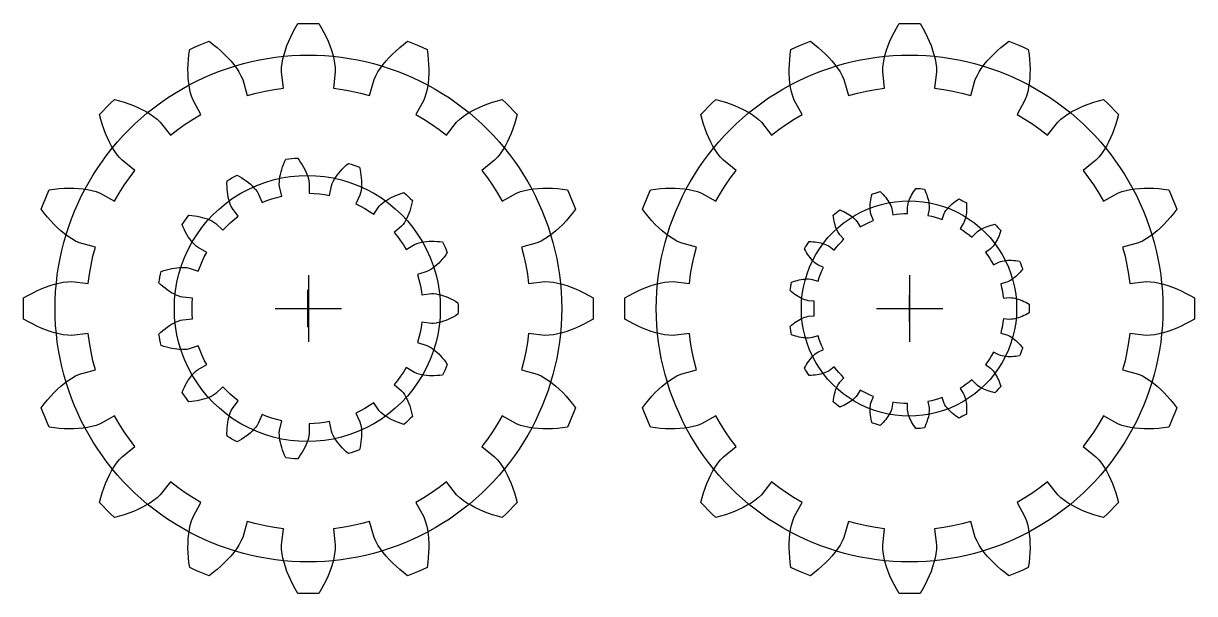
# Model space of a CAD drawing. Extents: x 98.2 to 135.3, y 223.4 to 269.1.
# Drawn here: x 98.19 to 135.18, y 251.13 to 269.13 of the extents above; entities that cross this region are included whole.
import ezdxf

# ---------------------------------------------------------------- set-up
doc = ezdxf.new("R2010")
doc.units = 0
doc.layers.add('Layer_1', color=7, linetype='CONTINUOUS')

msp = doc.modelspace()

# ---------------------------------------------------------------- linework, layer by layer
at = {"layer": 'Layer_1', "color": 7}
for points in [[(114.654977, 260.982131), (114.790877, 260.980231), (114.928177, 260.963731), (115.066477, 260.937231), (115.205377, 260.902331), (115.344677, 260.859731), (115.484077, 260.810131), (115.623677, 260.753831), (115.763077, 260.691131), (115.902277, 260.622231), (116.041077, 260.547331), (116.179277, 260.466631), (116.183977, 260.300231), (116.185477, 260.133831), (116.183977, 259.967431), (116.179277, 259.801031), (116.041077, 259.720331), (115.902277, 259.645431), (115.763077, 259.576531), (115.623677, 259.513831), (115.484077, 259.457531), (115.344677, 259.407931), (115.205377, 259.365331), (115.066477, 259.330431), (114.928177, 259.303931), (114.790877, 259.287431), (114.654977, 259.285531), (114.140777, 259.343931), (114.101877, 259.055131), (114.050977, 258.768231), (113.988177, 258.483631), (113.913577, 258.201931), (114.411077, 258.059031), (114.535777, 258.005331), (114.656377, 257.937531), (114.774077, 257.860131), (114.888977, 257.774731), (115.001377, 257.682131), (115.111277, 257.582931), (115.218577, 257.477531), (115.323477, 257.366231), (115.425677, 257.249331), (115.525177, 257.127031), (115.622077, 256.999431), (115.562677, 256.844031), (115.500377, 256.689631), (115.435277, 256.536531), (115.367377, 256.384631), (115.208677, 256.362831), (115.051777, 256.346831), (114.896877, 256.336431), (114.744077, 256.331831), (114.593577, 256.333231), (114.445777, 256.340731), (114.300777, 256.354731), (114.159077, 256.375631), (114.021277, 256.404031), (113.887977, 256.441431), (113.761777, 256.491631), (113.309077, 256.742431), (113.162577, 256.490431), (113.005777, 256.244831), (112.838877, 256.005931), (112.662177, 255.774231), (113.067077, 255.451931), (113.161777, 255.354531), (113.247277, 255.245731), (113.326277, 255.129231), (113.399777, 255.006331), (113.468177, 254.877731), (113.531777, 254.744031), (113.590577, 254.605531), (113.644877, 254.462631), (113.694577, 254.315531), (113.739777, 254.164431), (113.780377, 254.009531), (113.665977, 253.888631), (113.549477, 253.769831), (113.430677, 253.653331), (113.309777, 253.538931), (113.154877, 253.579531), (113.003777, 253.624731), (112.856677, 253.674431), (112.713777, 253.728731), (112.575277, 253.787531), (112.441577, 253.851131), (112.312977, 253.919531), (112.190077, 253.993031), (112.073577, 254.072031), (111.964777, 254.157531), (111.867377, 254.252231), (111.545077, 254.657131), (111.313377, 254.480431), (111.074477, 254.313531), (110.828877, 254.156731), (110.576877, 254.010231), (110.827677, 253.557531), (110.877877, 253.431331), (110.915277, 253.298031), (110.943677, 253.160231), (110.964577, 253.018531), (110.978577, 252.873531), (110.986077, 252.725731), (110.987477, 252.575231), (110.982877, 252.422431), (110.972477, 252.267531), (110.956477, 252.110631), (110.934677, 251.951931), (110.782777, 251.884031), (110.629677, 251.818931), (110.475277, 251.756631), (110.319877, 251.697231), (110.192277, 251.794131), (110.069977, 251.893631), (109.953077, 251.995831), (109.841777, 252.100731), (109.736377, 252.208031), (109.637177, 252.317931), (109.544577, 252.430331), (109.459177, 252.545231), (109.381777, 252.662931), (109.313977, 252.783531), (109.260277, 252.908231), (109.117378, 253.405731), (108.835678, 253.331131), (108.551078, 253.268331), (108.264178, 253.217431), (107.975378, 253.178531), (108.033778, 252.664331), (108.031878, 252.528431), (108.015378, 252.391131), (107.988878, 252.252831), (107.953978, 252.113931), (107.911378, 251.974631), (107.861778, 251.835231), (107.805478, 251.695631), (107.742778, 251.556231), (107.673878, 251.417031), (107.598978, 251.278231), (107.518278, 251.140031), (107.351878, 251.135331), (107.185478, 251.133831), (107.019079, 251.135331), (106.852679, 251.140031), (106.771979, 251.278231), (106.697079, 251.417031), (106.628179, 251.556231), (106.565479, 251.695631), (106.509179, 251.835231), (106.459579, 251.974631), (106.416979, 252.113931), (106.382079, 252.252831), (106.355579, 252.391131), (106.339079, 252.528431), (106.337179, 252.664331), (106.395579, 253.178531), (106.106779, 253.217431), (105.819879, 253.268331), (105.535279, 253.331131), (105.253579, 253.405731), (105.110679, 252.908231), (105.056979, 252.783531), (104.989179, 252.662931), (104.911779, 252.545231), (104.826379, 252.430331), (104.733779, 252.317931), (104.634579, 252.208031), (104.529179, 252.100731), (104.417879, 251.995831), (104.300979, 251.893631), (104.178679, 251.794131), (104.051079, 251.697231), (103.895679, 251.756631), (103.74128, 251.818931), (103.58818, 251.884031), (103.43628, 251.951931), (103.41448, 252.110631), (103.39848, 252.267531), (103.38808, 252.422431), (103.38348, 252.575231), (103.38488, 252.725731), (103.39238, 252.873531), (103.40638, 253.018531), (103.42728, 253.160231), (103.45568, 253.298031), (103.49308, 253.431331), (103.54328, 253.557531), (103.79408, 254.010231), (103.54208, 254.156731), (103.29648, 254.313531), (103.05758, 254.480431), (102.82588, 254.657131), (102.50358, 254.252231), (102.40618, 254.157531), (102.29738, 254.072031), (102.180881, 253.993031), (102.057981, 253.919531), (101.929381, 253.851131), (101.795681, 253.787531), (101.657181, 253.728731), (101.514281, 253.674431), (101.367181, 253.624731), (101.216081, 253.579531), (101.061181, 253.538931), (100.940281, 253.653331), (100.821481, 253.769831), (100.704981, 253.888631), (100.590582, 254.009531), (100.631182, 254.164431), (100.676382, 254.315531), (100.726082, 254.462631), (100.780382, 254.605531), (100.839182, 254.744031), (100.902782, 254.877731), (100.971182, 255.006331), (101.044682, 255.129231), (101.123682, 255.245731), (101.209182, 255.354531), (101.303882, 255.451931), (101.708782, 255.774231), (101.532082, 256.005931), (101.365182, 256.244831), (101.208382, 256.490431), (101.061876, 256.742431), (100.609176, 256.491631), (100.482976, 256.441431), (100.349676, 256.404031), (100.211876, 256.375631), (100.070176, 256.354731), (99.925176, 256.340731), (99.777376, 256.333231), (99.626876, 256.331831), (99.474077, 256.336431), (99.319177, 256.346831), (99.162282, 256.362831), (99.003582, 256.384631), (98.935682, 256.536531), (98.870582, 256.689631), (98.808282, 256.844031), (98.748882, 256.999431), (98.845782, 257.127031), (98.945282, 257.249331), (99.047482, 257.366231), (99.152382, 257.477531), (99.259677, 257.582931), (99.369577, 257.682131), (99.481977, 257.774731), (99.596877, 257.860131), (99.714576, 257.937531), (99.835176, 258.005331), (99.959876, 258.059031), (100.457376, 258.201931), (100.382776, 258.483631), (100.319976, 258.768231), (100.269076, 259.055131), (100.230176, 259.343931), (99.715976, 259.285531), (99.580077, 259.287431), (99.442777, 259.303931), (99.304477, 259.330431), (99.165582, 259.365331), (99.026282, 259.407931), (98.886882, 259.457531), (98.747282, 259.513831), (98.607882, 259.576531), (98.468683, 259.645431), (98.329883, 259.720331), (98.191683, 259.801031), (98.186983, 259.967431), (98.185483, 260.133831), (98.186983, 260.300231), (98.191683, 260.466631), (98.329883, 260.547331), (98.468683, 260.622231), (98.607882, 260.691131), (98.747282, 260.753831), (98.886882, 260.810131), (99.026282, 260.859731), (99.165582, 260.902331), (99.304477, 260.937231), (99.442777, 260.963731), (99.580077, 260.980231), (99.715976, 260.982131), (100.230176, 260.923731), (100.269076, 261.212531), (100.319976, 261.499431), (100.382776, 261.784031), (100.457376, 262.065731), (99.959876, 262.208631), (99.835176, 262.262331), (99.714576, 262.330131), (99.596877, 262.407531), (99.481977, 262.492931), (99.369577, 262.585531), (99.259677, 262.684731), (99.152382, 262.790131), (99.047482, 262.901431), (98.945282, 263.018331), (98.845782, 263.140631), (98.748882, 263.268231), (98.808282, 263.423631), (98.870582, 263.578031), (98.935682, 263.731131), (99.003582, 263.883031), (99.162282, 263.904831), (99.319177, 263.920831), (99.474077, 263.931231), (99.626876, 263.935831), (99.777376, 263.934431), (99.925176, 263.926931), (100.070176, 263.912931), (100.211876, 263.892031), (100.349676, 263.863631), (100.482976, 263.826231), (100.609176, 263.776031), (101.061876, 263.525231), (101.208382, 263.777231), (101.365182, 264.022831), (101.532082, 264.261731), (101.708782, 264.493431), (101.303882, 264.815731), (101.209182, 264.913131), (101.123682, 265.021931), (101.044682, 265.138431), (100.971182, 265.261331), (100.902782, 265.389931), (100.839182, 265.523631), (100.780382, 265.662131), (100.726082, 265.805031), (100.676382, 265.952131), (100.631182, 266.103231), (100.590582, 266.258131), (100.704981, 266.379031), (100.821481, 266.497831), (100.940281, 266.614332), (101.061181, 266.728732), (101.216081, 266.688132), (101.367181, 266.642932), (101.514281, 266.593232), (101.657181, 266.538932), (101.795681, 266.480132), (101.929381, 266.416532), (102.057981, 266.348132), (102.180881, 266.274632), (102.29738, 266.195632), (102.40618, 266.110132), (102.50358, 266.015432), (102.82588, 265.610532), (103.05758, 265.787232), (103.29648, 265.954132), (103.54208, 266.110932), (103.79408, 266.257432), (103.54328, 266.710081), (103.49308, 266.836281), (103.45568, 266.969581), (103.42728, 267.107381), (103.40638, 267.249081), (103.39238, 267.394081), (103.38488, 267.541881), (103.38348, 267.692381), (103.38808, 267.845181), (103.39848, 268.000081), (103.41448, 268.156981), (103.43628, 268.315681), (103.58818, 268.383581), (103.74128, 268.448681), (103.895679, 268.510981), (104.051079, 268.570381), (104.178679, 268.473481), (104.300979, 268.373981), (104.417879, 268.271781), (104.529179, 268.166881), (104.634579, 268.059581), (104.733779, 267.949681), (104.826379, 267.837281), (104.911779, 267.722381), (104.989179, 267.604681), (105.056979, 267.484081), (105.110679, 267.359381), (105.253579, 266.861881), (105.535279, 266.936481), (105.819879, 266.999281), (106.106779, 267.050181), (106.395579, 267.089081), (106.337179, 267.603281), (106.339079, 267.739181), (106.355579, 267.876481), (106.382079, 268.014781), (106.416979, 268.153681), (106.459579, 268.292981), (106.509179, 268.432381), (106.565479, 268.571981), (106.628179, 268.711381), (106.697079, 268.850581), (106.771979, 268.989381), (106.852679, 269.127581), (107.019079, 269.132281), (107.185478, 269.133781), (107.351878, 269.132281), (107.518278, 269.127581), (107.598978, 268.989381), (107.673878, 268.850581), (107.742778, 268.711381), (107.805478, 268.571981), (107.861778, 268.432381), (107.911378, 268.292981), (107.953978, 268.153681), (107.988878, 268.014781), (108.015378, 267.876481), (108.031878, 267.739181), (108.033778, 267.603281), (107.975378, 267.089081), (108.264178, 267.050181), (108.551078, 266.999281), (108.835678, 266.936481), (109.117378, 266.861881), (109.260277, 267.359381), (109.313977, 267.484081), (109.381777, 267.604681), (109.459177, 267.722381), (109.544577, 267.837281), (109.637177, 267.949681), (109.736377, 268.059581), (109.841777, 268.166881), (109.953077, 268.271781), (110.069977, 268.373981), (110.192277, 268.473481), (110.319877, 268.570381), (110.475277, 268.510981), (110.629677, 268.448681), (110.782777, 268.383581), (110.934677, 268.315681), (110.956477, 268.156981), (110.972477, 268.000081), (110.982877, 267.845181), (110.987477, 267.692381), (110.986077, 267.541881), (110.978577, 267.394081), (110.964577, 267.249081), (110.943677, 267.107381), (110.915277, 266.969581), (110.877877, 266.836281), (110.827677, 266.710081), (110.576877, 266.257432), (110.828877, 266.110932), (111.074477, 265.954132), (111.313377, 265.787232), (111.545077, 265.610532), (111.867377, 266.015432), (111.964777, 266.110132), (112.073577, 266.195632), (112.190077, 266.274632), (112.312977, 266.348132), (112.441577, 266.416532), (112.575277, 266.480132), (112.713777, 266.538932), (112.856677, 266.593232), (113.003777, 266.642932), (113.154877, 266.688132), (113.309777, 266.728732), (113.430677, 266.614332), (113.549477, 266.497831), (113.665977, 266.379031), (113.780377, 266.258131), (113.739777, 266.103231), (113.694577, 265.952131), (113.644877, 265.805031), (113.590577, 265.662131), (113.531777, 265.523631), (113.468177, 265.389931), (113.399777, 265.261331), (113.326277, 265.138431), (113.247277, 265.021931), (113.161777, 264.913131), (113.067077, 264.815731), (112.662177, 264.493431), (112.838877, 264.261731), (113.005777, 264.022831), (113.162577, 263.777231), (113.309077, 263.525231), (113.761777, 263.776031), (113.887977, 263.826231), (114.021277, 263.863631), (114.159077, 263.892031), (114.300777, 263.912931), (114.445777, 263.926931), (114.593577, 263.934431), (114.744077, 263.935831), (114.896877, 263.931231), (115.051777, 263.920831), (115.208677, 263.904831), (115.367377, 263.883031), (115.435277, 263.731131), (115.500377, 263.578031), (115.562677, 263.423631), (115.622077, 263.268231), (115.525177, 263.140631), (115.425677, 263.018331), (115.323477, 262.901431), (115.218577, 262.790131), (115.111277, 262.684731), (115.001377, 262.585531), (114.888977, 262.492931), (114.774077, 262.407531), (114.656377, 262.330131), (114.535777, 262.262331), (114.411077, 262.208631), (113.913577, 262.065731), (113.988177, 261.784031), (114.050977, 261.499431), (114.101877, 261.212531), (114.140777, 260.923731)], [(133.644839, 260.982131), (133.780739, 260.980231), (133.918039, 260.963731), (134.056339, 260.937231), (134.195239, 260.902331), (134.334539, 260.859731), (134.473939, 260.810131), (134.613539, 260.753831), (134.752939, 260.691131), (134.892139, 260.622231), (135.030939, 260.547331), (135.169139, 260.466631), (135.173839, 260.300231), (135.175339, 260.133831), (135.173839, 259.967431), (135.169139, 259.801031), (135.030939, 259.720331), (134.892139, 259.645431), (134.752939, 259.576531), (134.613539, 259.513831), (134.473939, 259.457531), (134.334539, 259.407931), (134.195239, 259.365331), (134.056339, 259.330431), (133.918039, 259.303931), (133.780739, 259.287431), (133.644839, 259.285531), (133.130639, 259.343931), (133.091739, 259.055131), (133.040839, 258.768231), (132.978039, 258.483631), (132.903439, 258.201931), (133.400939, 258.059031), (133.525639, 258.005331), (133.646239, 257.937531), (133.763939, 257.860131), (133.878839, 257.774731), (133.991239, 257.682131), (134.101139, 257.582931), (134.208439, 257.477531), (134.313339, 257.366231), (134.415539, 257.249331), (134.515039, 257.127031), (134.611939, 256.999431), (134.552539, 256.844031), (134.490239, 256.689631), (134.425139, 256.536531), (134.357239, 256.384631), (134.198539, 256.362831), (134.041639, 256.346831), (133.886739, 256.336431), (133.733939, 256.331831), (133.583439, 256.333231), (133.435639, 256.340731), (133.290639, 256.354731), (133.148939, 256.375631), (133.011139, 256.404031), (132.877839, 256.441431), (132.751639, 256.491631), (132.298939, 256.742431), (132.152439, 256.490431), (131.995639, 256.244831), (131.828739, 256.005931), (131.652039, 255.774231), (132.056939, 255.451931), (132.151639, 255.354531), (132.237139, 255.245731), (132.316139, 255.129231), (132.389639, 255.006331), (132.458039, 254.877731), (132.521639, 254.744031), (132.580439, 254.605531), (132.634739, 254.462631), (132.684439, 254.315531), (132.729639, 254.164431), (132.770239, 254.009531), (132.655839, 253.888631), (132.539339, 253.769831), (132.420539, 253.653331), (132.299639, 253.538931), (132.144739, 253.579531), (131.993639, 253.624731), (131.846539, 253.674431), (131.703639, 253.728731), (131.565139, 253.787531), (131.431439, 253.851131), (131.302839, 253.919531), (131.179939, 253.993031), (131.063439, 254.072031), (130.954639, 254.157531), (130.857239, 254.252231), (130.534939, 254.657131), (130.303239, 254.480431), (130.064339, 254.313531), (129.818739, 254.156731), (129.566739, 254.010231), (129.817539, 253.557531), (129.867739, 253.431331), (129.905139, 253.298031), (129.933539, 253.160231), (129.954439, 253.018531), (129.968439, 252.873531), (129.975939, 252.725731), (129.977339, 252.575231), (129.972739, 252.422431), (129.962339, 252.267531), (129.946339, 252.110631), (129.924539, 251.951931), (129.772639, 251.884031), (129.619539, 251.818931), (129.465139, 251.756631), (129.309739, 251.697231), (129.182139, 251.794131), (129.059839, 251.893631), (128.942939, 251.995831), (128.831639, 252.100731), (128.726239, 252.208031), (128.627039, 252.317931), (128.534439, 252.430331), (128.449039, 252.545231), (128.371639, 252.662931), (128.303839, 252.783531), (128.250139, 252.908231), (128.107239, 253.405731), (127.825539, 253.331131), (127.54094, 253.268331), (127.25404, 253.217431), (126.96524, 253.178531), (127.02364, 252.664331), (127.02174, 252.528431), (127.00524, 252.391131), (126.97874, 252.252831), (126.94384, 252.113931), (126.90124, 251.974631), (126.85164, 251.835231), (126.79534, 251.695631), (126.73264, 251.556231), (126.66374, 251.417031), (126.58884, 251.278231), (126.50814, 251.140031), (126.34174, 251.135331), (126.17534, 251.133831), (126.00894, 251.135331), (125.84254, 251.140031), (125.76184, 251.278231), (125.68694, 251.417031), (125.61804, 251.556231), (125.55534, 251.695631), (125.49904, 251.835231), (125.44944, 251.974631), (125.40684, 252.113931), (125.37194, 252.252831), (125.34544, 252.391131), (125.32894, 252.528431), (125.32704, 252.664331), (125.38544, 253.178531), (125.09664, 253.217431), (124.809741, 253.268331), (124.525141, 253.331131), (124.243441, 253.405731), (124.100541, 252.908231), (124.046841, 252.783531), (123.979041, 252.662931), (123.901641, 252.545231), (123.816241, 252.430331), (123.723641, 252.317931), (123.624441, 252.208031), (123.519041, 252.100731), (123.407741, 251.995831), (123.290842, 251.893631), (123.168542, 251.794131), (123.040942, 251.697231), (122.885542, 251.756631), (122.731142, 251.818931), (122.578042, 251.884031), (122.426142, 251.951931), (122.404342, 252.110631), (122.388342, 252.267531), (122.377942, 252.422431), (122.373342, 252.575231), (122.374742, 252.725731), (122.382242, 252.873531), (122.396242, 253.018531), (122.417142, 253.160231), (122.445542, 253.298031), (122.482942, 253.431331), (122.533142, 253.557531), (122.783942, 254.010231), (122.531942, 254.156731), (122.286342, 254.313531), (122.047442, 254.480431), (121.815742, 254.657131), (121.493443, 254.252231), (121.396043, 254.157531), (121.287243, 254.072031), (121.170743, 253.993031), (121.047843, 253.919531), (120.919243, 253.851131), (120.785543, 253.787531), (120.647043, 253.728731), (120.504143, 253.674431), (120.357043, 253.624731), (120.205943, 253.579531), (120.051044, 253.538931), (119.930144, 253.653331), (119.811344, 253.769831), (119.694844, 253.888631), (119.580444, 254.009531), (119.621044, 254.164431), (119.666244, 254.315531), (119.715944, 254.462631), (119.770244, 254.605531), (119.829044, 254.744031), (119.892644, 254.877731), (119.961044, 255.006331), (120.034544, 255.129231), (120.113544, 255.245731), (120.199044, 255.354531), (120.293744, 255.451931), (120.698644, 255.774231), (120.521944, 256.005931), (120.355044, 256.244831), (120.198244, 256.490431), (120.051742, 256.742431), (119.599042, 256.491631), (119.472842, 256.441431), (119.339542, 256.404031), (119.201742, 256.375631), (119.060043, 256.354731), (118.915043, 256.340731), (118.767243, 256.333231), (118.616743, 256.331831), (118.463943, 256.336431), (118.309043, 256.346831), (118.152144, 256.362831), (117.993445, 256.384631), (117.925545, 256.536531), (117.860445, 256.689631), (117.798145, 256.844031), (117.738745, 256.999431), (117.835645, 257.127031), (117.935145, 257.249331), (118.037345, 257.366231), (118.142244, 257.477531), (118.249543, 257.582931), (118.359443, 257.682131), (118.471843, 257.774731), (118.586743, 257.860131), (118.704443, 257.937531), (118.825043, 258.005331), (118.949743, 258.059031), (119.447242, 258.201931), (119.372642, 258.483631), (119.309842, 258.768231), (119.258942, 259.055131), (119.220042, 259.343931), (118.705843, 259.285531), (118.569943, 259.287431), (118.432643, 259.303931), (118.294343, 259.330431), (118.155444, 259.365331), (118.016145, 259.407931), (117.876745, 259.457531), (117.737145, 259.513831), (117.597745, 259.576531), (117.458545, 259.645431), (117.319745, 259.720331), (117.181545, 259.801031), (117.176845, 259.967431), (117.175345, 260.133831), (117.176845, 260.300231), (117.181545, 260.466631), (117.319745, 260.547331), (117.458545, 260.622231), (117.597745, 260.691131), (117.737145, 260.753831), (117.876745, 260.810131), (118.016145, 260.859731), (118.155444, 260.902331), (118.294343, 260.937231), (118.432643, 260.963731), (118.569943, 260.980231), (118.705843, 260.982131), (119.220042, 260.923731), (119.258942, 261.212531), (119.309842, 261.499431), (119.372642, 261.784031), (119.447242, 262.065731), (118.949743, 262.208631), (118.825043, 262.262331), (118.704443, 262.330131), (118.586743, 262.407531), (118.471843, 262.492931), (118.359443, 262.585531), (118.249543, 262.684731), (118.142244, 262.790131), (118.037345, 262.901431), (117.935145, 263.018331), (117.835645, 263.140631), (117.738745, 263.268231), (117.798145, 263.423631), (117.860445, 263.578031), (117.925545, 263.731131), (117.993445, 263.883031), (118.152144, 263.904831), (118.309043, 263.920831), (118.463943, 263.931231), (118.616743, 263.935831), (118.767243, 263.934431), (118.915043, 263.926931), (119.060043, 263.912931), (119.201742, 263.892031), (119.339542, 263.863631), (119.472842, 263.826231), (119.599042, 263.776031), (120.051742, 263.525231), (120.198244, 263.777231), (120.355044, 264.022831), (120.521944, 264.261731), (120.698644, 264.493431), (120.293744, 264.815731), (120.199044, 264.913131), (120.113544, 265.021931), (120.034544, 265.138431), (119.961044, 265.261331), (119.892644, 265.389931), (119.829044, 265.523631), (119.770244, 265.662131), (119.715944, 265.805031), (119.666244, 265.952131), (119.621044, 266.103231), (119.580444, 266.258131), (119.694844, 266.379031), (119.811344, 266.497831), (119.930144, 266.614332), (120.051044, 266.728732), (120.205943, 266.688132), (120.357043, 266.642932), (120.504143, 266.593232), (120.647043, 266.538932), (120.785543, 266.480132), (120.919243, 266.416532), (121.047843, 266.348132), (121.170743, 266.274632), (121.287243, 266.195632), (121.396043, 266.110132), (121.493443, 266.015432), (121.815742, 265.610532), (122.047442, 265.787232), (122.286342, 265.954132), (122.531942, 266.110932), (122.783942, 266.257432), (122.533142, 266.710111), (122.482942, 266.836311), (122.445542, 266.969611), (122.417142, 267.107411), (122.396242, 267.249111), (122.382242, 267.394111), (122.374742, 267.541911), (122.373342, 267.692411), (122.377942, 267.845211), (122.388342, 268.000111), (122.404342, 268.157011), (122.426142, 268.315711), (122.578042, 268.383611), (122.731142, 268.448711), (122.885542, 268.511011), (123.040942, 268.570411), (123.168542, 268.473511), (123.290842, 268.374011), (123.407741, 268.271811), (123.519041, 268.166911), (123.624441, 268.059611), (123.723641, 267.949711), (123.816241, 267.837311), (123.901641, 267.722411), (123.979041, 267.604711), (124.046841, 267.484111), (124.100541, 267.359411), (124.243441, 266.861911), (124.525141, 266.936511), (124.809741, 266.999311), (125.09664, 267.050211), (125.38544, 267.089111), (125.32704, 267.603311), (125.32894, 267.739211), (125.34544, 267.876511), (125.37194, 268.014811), (125.40684, 268.153711), (125.44944, 268.293011), (125.49904, 268.432411), (125.55534, 268.572011), (125.61804, 268.711411), (125.68694, 268.850611), (125.76184, 268.989411), (125.84254, 269.127611), (126.00894, 269.132311), (126.17534, 269.133811), (126.34174, 269.132311), (126.50814, 269.127611), (126.58884, 268.989411), (126.66374, 268.850611), (126.73264, 268.711411), (126.79534, 268.572011), (126.85164, 268.432411), (126.90124, 268.293011), (126.94384, 268.153711), (126.97874, 268.014811), (127.00524, 267.876511), (127.02174, 267.739211), (127.02364, 267.603311), (126.96524, 267.089111), (127.25404, 267.050211), (127.54094, 266.999311), (127.825539, 266.936511), (128.107239, 266.861911), (128.250139, 267.359411), (128.303839, 267.484111), (128.371639, 267.604711), (128.449039, 267.722411), (128.534439, 267.837311), (128.627039, 267.949711), (128.726239, 268.059611), (128.831639, 268.166911), (128.942939, 268.271811), (129.059839, 268.374011), (129.182139, 268.473511), (129.309739, 268.570411), (129.465139, 268.511011), (129.619539, 268.448711), (129.772639, 268.383611), (129.924539, 268.315711), (129.946339, 268.157011), (129.962339, 268.000111), (129.972739, 267.845211), (129.977339, 267.692411), (129.975939, 267.541911), (129.968439, 267.394111), (129.954439, 267.249111), (129.933539, 267.107411), (129.905139, 266.969611), (129.867739, 266.836311), (129.817539, 266.710111), (129.566739, 266.257432), (129.818739, 266.110932), (130.064339, 265.954132), (130.303239, 265.787232), (130.534939, 265.610532), (130.857239, 266.015432), (130.954639, 266.110132), (131.063439, 266.195632), (131.179939, 266.274632), (131.302839, 266.348132), (131.431439, 266.416532), (131.565139, 266.480132), (131.703639, 266.538932), (131.846539, 266.593232), (131.993639, 266.642932), (132.144739, 266.688132), (132.299639, 266.728732), (132.420539, 266.614332), (132.539339, 266.497831), (132.655839, 266.379031), (132.770239, 266.258131), (132.729639, 266.103231), (132.684439, 265.952131), (132.634739, 265.805031), (132.580439, 265.662131), (132.521639, 265.523631), (132.458039, 265.389931), (132.389639, 265.261331), (132.316139, 265.138431), (132.237139, 265.021931), (132.151639, 264.913131), (132.056939, 264.815731), (131.652039, 264.493431), (131.828739, 264.261731), (131.995639, 264.022831), (132.152439, 263.777231), (132.298939, 263.525231), (132.751639, 263.776031), (132.877839, 263.826231), (133.011139, 263.863631), (133.148939, 263.892031), (133.290639, 263.912931), (133.435639, 263.926931), (133.583439, 263.934431), (133.733939, 263.935831), (133.886739, 263.931231), (134.041639, 263.920831), (134.198539, 263.904831), (134.357239, 263.883031), (134.425139, 263.731131), (134.490239, 263.578031), (134.552539, 263.423631), (134.611939, 263.268231), (134.515039, 263.140631), (134.415539, 263.018331), (134.313339, 262.901431), (134.208439, 262.790131), (134.101139, 262.684731), (133.991239, 262.585531), (133.878839, 262.492931), (133.763939, 262.407531), (133.646239, 262.330131), (133.525639, 262.262331), (133.400939, 262.208631), (132.903439, 262.065731), (132.978039, 261.784031), (133.040839, 261.499431), (133.091739, 261.212531), (133.130639, 260.923731)], [(111.071388, 260.604823), (111.145988, 260.604023), (111.221388, 260.595123), (111.297388, 260.580523), (111.373788, 260.561223), (111.450388, 260.537523), (111.527088, 260.509923), (111.603788, 260.478523), (111.680488, 260.443423), (111.757088, 260.404823), (111.833388, 260.362923), (111.909388, 260.317523), (111.911988, 260.225723), (111.912888, 260.133823), (111.911988, 260.041923), (111.909388, 259.950123), (111.833388, 259.904723), (111.757088, 259.862823), (111.680488, 259.824223), (111.603788, 259.789123), (111.527088, 259.757723), (111.450388, 259.730123), (111.373788, 259.706423), (111.297388, 259.687123), (111.221388, 259.672523), (111.145988, 259.663623), (111.071388, 259.662823), (110.766888, 259.699423), (110.743688, 259.537623), (110.713388, 259.377023), (110.675788, 259.217923), (110.631088, 259.060723), (110.924188, 258.970323), (110.991988, 258.939323), (111.057288, 258.900423), (111.120788, 258.856223), (111.182688, 258.807423), (111.242988, 258.754723), (111.301888, 258.698223), (111.359188, 258.638323), (111.414988, 258.575123), (111.469188, 258.508723), (111.521888, 258.439323), (111.572888, 258.367023), (111.537888, 258.282023), (111.501388, 258.197723), (111.463188, 258.114123), (111.423388, 258.031323), (111.335488, 258.020823), (111.248788, 258.013523), (111.163188, 258.009423), (111.078788, 258.008623), (110.995988, 258.011123), (110.914588, 258.017123), (110.834988, 258.026623), (110.757388, 258.040023), (110.681988, 258.057623), (110.609488, 258.080123), (110.541088, 258.109723), (110.277788, 258.267023), (110.190788, 258.128623), (110.097688, 257.994323), (109.998688, 257.864223), (109.893888, 257.738823), (110.124888, 257.536923), (110.174188, 257.481023), (110.218088, 257.419023), (110.258088, 257.352723), (110.294788, 257.283023), (110.328488, 257.210323), (110.359288, 257.134823), (110.387288, 257.056723), (110.412488, 256.976323), (110.435088, 256.893623), (110.454988, 256.808823), (110.472088, 256.722023), (110.405688, 256.658623), (110.337988, 256.596423), (110.269088, 256.535623), (110.198988, 256.476123), (110.114488, 256.502323), (110.032288, 256.530923), (109.952388, 256.562023), (109.874988, 256.595523), (109.800288, 256.631523), (109.728388, 256.670023), (109.659588, 256.711123), (109.594088, 256.754923), (109.532488, 256.801623), (109.475288, 256.851723), (109.424888, 256.906623), (109.248288, 257.157423), (109.112588, 257.066423), (108.972888, 256.981523), (108.829488, 256.902923), (108.682788, 256.830923), (108.811688, 256.552623), (108.834088, 256.481523), (108.848888, 256.407023), (108.858488, 256.330223), (108.863688, 256.251623), (108.864788, 256.171423), (108.862288, 256.089923), (108.856088, 256.007223), (108.846488, 255.923423), (108.833388, 255.838723), (108.817088, 255.753223), (108.797488, 255.666923), (108.710888, 255.636023), (108.623788, 255.606823), (108.536188, 255.579223), (108.447988, 255.553423), (108.381388, 255.611623), (108.317888, 255.671223), (108.257588, 255.732123), (108.200488, 255.794223), (108.146888, 255.857523), (108.096888, 255.921923), (108.050788, 255.987523), (108.008788, 256.054123), (107.971388, 256.121923), (107.939588, 256.190923), (107.915788, 256.261523), (107.856588, 256.562523), (107.695488, 256.534523), (107.533388, 256.513723), (107.370488, 256.500323), (107.207088, 256.494223), (107.211688, 256.187523), (107.203188, 256.113523), (107.186388, 256.039423), (107.163888, 255.965323), (107.136688, 255.891423), (107.105188, 255.817723), (107.069688, 255.744323), (107.030388, 255.671223), (106.987488, 255.598623), (106.941188, 255.526523), (106.891488, 255.455023), (106.838488, 255.384223), (106.746788, 255.391223), (106.655288, 255.399923), (106.564088, 255.410423), (106.472988, 255.422623), (106.435888, 255.502923), (106.402088, 255.583223), (106.371688, 255.663323), (106.344888, 255.743323), (106.321688, 255.822923), (106.302188, 255.902123), (106.286688, 255.980723), (106.275388, 256.058723), (106.268888, 256.135823), (106.267788, 256.211823), (106.274888, 256.286023), (106.343088, 256.585023), (106.184588, 256.624923), (106.028088, 256.672023), (105.873788, 256.725923), (105.722088, 256.786823), (105.601488, 256.504823), (105.563588, 256.440623), (105.518088, 256.379723), (105.467488, 256.321223), (105.412588, 256.264723), (105.353788, 256.210223), (105.291488, 256.157623), (105.225888, 256.106923), (105.157188, 256.058023), (105.085488, 256.011023), (105.010988, 255.965923), (104.933788, 255.922723), (104.852888, 255.966323), (104.772888, 256.011523), (104.693788, 256.058223), (104.615488, 256.106523), (104.614288, 256.194923), (104.616088, 256.282023), (104.620988, 256.367623), (104.628988, 256.451523), (104.640088, 256.533723), (104.654488, 256.613923), (104.672388, 256.692123), (104.693788, 256.767923), (104.719188, 256.841023), (104.749088, 256.910823), (104.785788, 256.975823), (104.969688, 257.221223), (104.841188, 257.322123), (104.717288, 257.428823), (104.598288, 257.540823), (104.484488, 257.658123), (104.259588, 257.449523), (104.198888, 257.406323), (104.132488, 257.369223), (104.062488, 257.336323), (103.989288, 257.307123), (103.913488, 257.281223), (103.835188, 257.258523), (103.754588, 257.238823), (103.671988, 257.222123), (103.587388, 257.208323), (103.500988, 257.197423), (103.412888, 257.189423), (103.356688, 257.262123), (103.301988, 257.335923), (103.248688, 257.410823), (103.196788, 257.486723), (103.231688, 257.568023), (103.268688, 257.646823), (103.307988, 257.723023), (103.349388, 257.796423), (103.393088, 257.867023), (103.438888, 257.934423), (103.486888, 257.998623), (103.537388, 258.059123), (103.590288, 258.115623), (103.645988, 258.167223), (103.705888, 258.211623), (103.973788, 258.361023), (103.897388, 258.505523), (103.827588, 258.653323), (103.764488, 258.804123), (103.708188, 258.957523), (103.417988, 258.858423), (103.344888, 258.843623), (103.269188, 258.836723), (103.191788, 258.835223), (103.113088, 258.838223), (103.033288, 258.845423), (102.952488, 258.856523), (102.870888, 258.871323), (102.788588, 258.889623), (102.705688, 258.911423), (102.622288, 258.936623), (102.538588, 258.965123), (102.516888, 259.054423), (102.496888, 259.144123), (102.478688, 259.234223), (102.462188, 259.324623), (102.527088, 259.384723), (102.592988, 259.441723), (102.659788, 259.495323), (102.727588, 259.545523), (102.796088, 259.592223), (102.865388, 259.635223), (102.935388, 259.674323), (103.006088, 259.709123), (103.077388, 259.739123), (103.149288, 259.763623), (103.222088, 259.779823), (103.527588, 259.807323), (103.516588, 259.970423), (103.512888, 260.133823), (103.516588, 260.297223), (103.527588, 260.460323), (103.222088, 260.487823), (103.149288, 260.504023), (103.077388, 260.528523), (103.006088, 260.558523), (102.935388, 260.593323), (102.865388, 260.632423), (102.796088, 260.675423), (102.727588, 260.722123), (102.659788, 260.772323), (102.592988, 260.825923), (102.527088, 260.882923), (102.462188, 260.943023), (102.478688, 261.033423), (102.496888, 261.123523), (102.516888, 261.213223), (102.538588, 261.302523), (102.622288, 261.331023), (102.705688, 261.356223), (102.788588, 261.378023), (102.870888, 261.396323), (102.952488, 261.411123), (103.033288, 261.422223), (103.113088, 261.429423), (103.191788, 261.432423), (103.269188, 261.430923), (103.344888, 261.424023), (103.417988, 261.409223), (103.708188, 261.310123), (103.764488, 261.463523), (103.827588, 261.614323), (103.897388, 261.762123), (103.973788, 261.906623), (103.705888, 262.056023), (103.645988, 262.100423), (103.590288, 262.152023), (103.537388, 262.208523), (103.486888, 262.269023), (103.438888, 262.333223), (103.393088, 262.400623), (103.349388, 262.471223), (103.307988, 262.544623), (103.268688, 262.620823), (103.231688, 262.699623), (103.196788, 262.780923), (103.248688, 262.856823), (103.301988, 262.931723), (103.356688, 263.005523), (103.412888, 263.078223), (103.500988, 263.070223), (103.587388, 263.059323), (103.671988, 263.045523), (103.754588, 263.028823), (103.835188, 263.009123), (103.913488, 262.986423), (103.989288, 262.960523), (104.062488, 262.931323), (104.132488, 262.898423), (104.198888, 262.861323), (104.259588, 262.818123), (104.484488, 262.609523), (104.598288, 262.726823), (104.717288, 262.838823), (104.841188, 262.945523), (104.969688, 263.046423), (104.785788, 263.291823), (104.749088, 263.356823), (104.719188, 263.426623), (104.693788, 263.499723), (104.672388, 263.575523), (104.654488, 263.653723), (104.640088, 263.733923), (104.628988, 263.816123), (104.620988, 263.900023), (104.616088, 263.985623), (104.614288, 264.072723), (104.615488, 264.161123), (104.693788, 264.209423), (104.772888, 264.256123), (104.852888, 264.301323), (104.933788, 264.344923), (105.010988, 264.301723), (105.085488, 264.256623), (105.157188, 264.209623), (105.225888, 264.160723), (105.291488, 264.110023), (105.353788, 264.057423), (105.412588, 264.002923), (105.467488, 263.946423), (105.518088, 263.887923), (105.563588, 263.827023), (105.601488, 263.762823), (105.722088, 263.480823), (105.873788, 263.541723), (106.028088, 263.595623), (106.184588, 263.642723), (106.343088, 263.682623), (106.274888, 263.981623), (106.267788, 264.055823), (106.268888, 264.131823), (106.275388, 264.208923), (106.286688, 264.286923), (106.302188, 264.365523), (106.321688, 264.444723), (106.344888, 264.524323), (106.371688, 264.604323), (106.402088, 264.684423), (106.435888, 264.764723), (106.472988, 264.845023), (106.564088, 264.857223), (106.655288, 264.867723), (106.746788, 264.876423), (106.838488, 264.883423), (106.891488, 264.812623), (106.941188, 264.741123), (106.987488, 264.669023), (107.030388, 264.596423), (107.069688, 264.523323), (107.105188, 264.449923), (107.136688, 264.376223), (107.163888, 264.302323), (107.186388, 264.228223), (107.203188, 264.154123), (107.211688, 264.080123), (107.207088, 263.773423), (107.370488, 263.767323), (107.533388, 263.753923), (107.695488, 263.733123), (107.856588, 263.705123), (107.915788, 264.006123), (107.939588, 264.076723), (107.971388, 264.145723), (108.008788, 264.213523), (108.050788, 264.280123), (108.096888, 264.345723), (108.146888, 264.410123), (108.200488, 264.473423), (108.257588, 264.535523), (108.317888, 264.596423), (108.381388, 264.656023), (108.447988, 264.714223), (108.536188, 264.688423), (108.623788, 264.660823), (108.710888, 264.631623), (108.797488, 264.600723), (108.817088, 264.514423), (108.833388, 264.428923), (108.846488, 264.344223), (108.856088, 264.260423), (108.862288, 264.177723), (108.864788, 264.096223), (108.863688, 264.016023), (108.858488, 263.937423), (108.848888, 263.860623), (108.834088, 263.786123), (108.811688, 263.715023), (108.682788, 263.436723), (108.829488, 263.364723), (108.972888, 263.286123), (109.112588, 263.201223), (109.248288, 263.110223), (109.424888, 263.361023), (109.475288, 263.415923), (109.532488, 263.466023), (109.594088, 263.512723), (109.659588, 263.556523), (109.728388, 263.597623), (109.800288, 263.636123), (109.874988, 263.672123), (109.952388, 263.705623), (110.032288, 263.736723), (110.114488, 263.765323), (110.198988, 263.791523), (110.269088, 263.732023), (110.337988, 263.671223), (110.405688, 263.609023), (110.472088, 263.545623), (110.454988, 263.458823), (110.435088, 263.374023), (110.412488, 263.291323), (110.387288, 263.210923), (110.359288, 263.132823), (110.328488, 263.057323), (110.294788, 262.984623), (110.258088, 262.914923), (110.218088, 262.848623), (110.174188, 262.786623), (110.124888, 262.730723), (109.893888, 262.528823), (109.998688, 262.403423), (110.097688, 262.273323), (110.190788, 262.139023), (110.277788, 262.000623), (110.541088, 262.157923), (110.609488, 262.187523), (110.681988, 262.210023), (110.757388, 262.227623), (110.834988, 262.241023), (110.914588, 262.250523), (110.995988, 262.256523), (111.078788, 262.259023), (111.163188, 262.258223), (111.248788, 262.254123), (111.335488, 262.246823), (111.423388, 262.236323), (111.463188, 262.153523), (111.501388, 262.069923), (111.537888, 261.985623), (111.572888, 261.900623), (111.521888, 261.828323), (111.469188, 261.758923), (111.414988, 261.692523), (111.359188, 261.629323), (111.301888, 261.569423), (111.242988, 261.512923), (111.182688, 261.460223), (111.120788, 261.411423), (111.057288, 261.367223), (110.991988, 261.328323), (110.924188, 261.297323), (110.631088, 261.206923), (110.675788, 261.049723), (110.713388, 260.890623), (110.743688, 260.730023), (110.766888, 260.568223)], [(129.332686, 260.476021), (129.388086, 260.475021), (129.444086, 260.468321), (129.500386, 260.457521), (129.556986, 260.443421), (129.613686, 260.426221), (129.670486, 260.406221), (129.727386, 260.383621), (129.784086, 260.358521), (129.840786, 260.330921), (129.897386, 260.300921), (129.953686, 260.268621), (129.955486, 260.201221), (129.956086, 260.133821), (129.955486, 260.066421), (129.953686, 259.999021), (129.897386, 259.966721), (129.840786, 259.936721), (129.784086, 259.909121), (129.727386, 259.884021), (129.670486, 259.861421), (129.613686, 259.841421), (129.556986, 259.824221), (129.500386, 259.810121), (129.444086, 259.799321), (129.388086, 259.792621), (129.332686, 259.791621), (129.138786, 259.812521), (129.124186, 259.697221), (129.104986, 259.582621), (129.081486, 259.468721), (129.053486, 259.355921), (129.241786, 259.305421), (129.293086, 259.284521), (129.342886, 259.257921), (129.391486, 259.227521), (129.439186, 259.193921), (129.485886, 259.157421), (129.531586, 259.118321), (129.576386, 259.076721), (129.620286, 259.032721), (129.663186, 258.986521), (129.705086, 258.938121), (129.745986, 258.887621), (129.723286, 258.824221), (129.699486, 258.761121), (129.674586, 258.698421), (129.648586, 258.636321), (129.584386, 258.626521), (129.520786, 258.619021), (129.457986, 258.613721), (129.395986, 258.610821), (129.334786, 258.610221), (129.274586, 258.612121), (129.215486, 258.616621), (129.157686, 258.623921), (129.101186, 258.634221), (129.046586, 258.648121), (128.994586, 258.667221), (128.821386, 258.756721), (128.765986, 258.654521), (128.706786, 258.554521), (128.643686, 258.456921), (128.576786, 258.361821), (128.734086, 258.246621), (128.774486, 258.208621), (128.811286, 258.165921), (128.845686, 258.119921), (128.877986, 258.071421), (128.908286, 258.020521), (128.936786, 257.967521), (128.963586, 257.912521), (128.988586, 257.855621), (129.011886, 257.797121), (129.033486, 257.736821), (129.053386, 257.675021), (129.009286, 257.624021), (128.964286, 257.573821), (128.918486, 257.524321), (128.871786, 257.475821), (128.808386, 257.489821), (128.746386, 257.505821), (128.685886, 257.523621), (128.626986, 257.543221), (128.569786, 257.564821), (128.514286, 257.588321), (128.460886, 257.613921), (128.409486, 257.641521), (128.360586, 257.671521), (128.314686, 257.704221), (128.273086, 257.740921), (128.143886, 257.886921), (128.055386, 257.811621), (127.963986, 257.739721), (127.869886, 257.671521), (127.773186, 257.607021), (127.878286, 257.442821), (127.902186, 257.392721), (127.921086, 257.339621), (127.936586, 257.284421), (127.949086, 257.227421), (127.958986, 257.169021), (127.966486, 257.109221), (127.971586, 257.048321), (127.974386, 256.986321), (127.974886, 256.923221), (127.973286, 256.859221), (127.969486, 256.794421), (127.909986, 256.762821), (127.849886, 256.732221), (127.789286, 256.702721), (127.728186, 256.674221), (127.674186, 256.710321), (127.622086, 256.747521), (127.572086, 256.786021), (127.524286, 256.825621), (127.478686, 256.866421), (127.435586, 256.908321), (127.394886, 256.951421), (127.356986, 256.995821), (127.322286, 257.041421), (127.291286, 257.088521), (127.265686, 257.137721), (127.197986, 257.320521), (127.088286, 257.282321), (126.977086, 257.248321), (126.864686, 257.218721), (126.751186, 257.193421), (126.789886, 257.002321), (126.794086, 256.947121), (126.792486, 256.890721), (126.786986, 256.833621), (126.778086, 256.776021), (126.766286, 256.717921), (126.751586, 256.659521), (126.734386, 256.600821), (126.714586, 256.542021), (126.692286, 256.483021), (126.667686, 256.423921), (126.640686, 256.364821), (126.573786, 256.356821), (126.506686, 256.350021), (126.439486, 256.344421), (126.372286, 256.340021), (126.334886, 256.393121), (126.299886, 256.446621), (126.267086, 256.500521), (126.236886, 256.554721), (126.209086, 256.609221), (126.183986, 256.663921), (126.161686, 256.718821), (126.142386, 256.773921), (126.126386, 256.829021), (126.114486, 256.884121), (126.108486, 256.939221), (126.111386, 257.134121), (125.995186, 257.138121), (125.879286, 257.146621), (125.763786, 257.159621), (125.648886, 257.177021), (125.615886, 256.984821), (125.599786, 256.931821), (125.577986, 256.879821), (125.552186, 256.828521), (125.523086, 256.778021), (125.491086, 256.728121), (125.456386, 256.679021), (125.419086, 256.630521), (125.379286, 256.582821), (125.337286, 256.535821), (125.292986, 256.489621), (125.246486, 256.444321), (125.181186, 256.461021), (125.116186, 256.478921), (125.051486, 256.497921), (124.987186, 256.518021), (124.971486, 256.581121), (124.958186, 256.643721), (124.947086, 256.705721), (124.938486, 256.767221), (124.932286, 256.828121), (124.928586, 256.888221), (124.927686, 256.947421), (124.929486, 257.005721), (124.934586, 257.062821), (124.943386, 257.118621), (124.957686, 257.172121), (125.030786, 257.352821), (124.923886, 257.398521), (124.818886, 257.448321), (124.715886, 257.502121), (124.614986, 257.559921), (124.514786, 257.392621), (124.480686, 257.349021), (124.441486, 257.308421), (124.398986, 257.269921), (124.353586, 257.233321), (124.305686, 257.198321), (124.255586, 257.165021), (124.203286, 257.133321), (124.148986, 257.103221), (124.092786, 257.074621), (124.034786, 257.047521), (123.975086, 257.022021), (123.920186, 257.061221), (123.866086, 257.101321), (123.812686, 257.142421), (123.759986, 257.184521), (123.768086, 257.248921), (123.778286, 257.312121), (123.790386, 257.374021), (123.804586, 257.434421), (123.820786, 257.493421), (123.839086, 257.550821), (123.859586, 257.606421), (123.882386, 257.660021), (123.907686, 257.711521), (123.936086, 257.760321), (123.968686, 257.805021), (124.102186, 257.947121), (124.018986, 258.028321), (123.939086, 258.112721), (123.862386, 258.200121), (123.789286, 258.290421), (123.635386, 258.170621), (123.587786, 258.142221), (123.536686, 258.118521), (123.483086, 258.098021), (123.427486, 258.080321), (123.370286, 258.065021), (123.311486, 258.052121), (123.251286, 258.041421), (123.189786, 258.032921), (123.126986, 258.026521), (123.063186, 258.022221), (122.998286, 258.020021), (122.961286, 258.076421), (122.925286, 258.133421), (122.890286, 258.191021), (122.856386, 258.249221), (122.887286, 258.306321), (122.919486, 258.361621), (122.953186, 258.414921), (122.988186, 258.466221), (123.024586, 258.515321), (123.062386, 258.562221), (123.101586, 258.606621), (123.142286, 258.648421), (123.184486, 258.687321), (123.228586, 258.722521), (123.275186, 258.752521), (123.450986, 258.836821), (123.402786, 258.942521), (123.358686, 259.050121), (123.318786, 259.159321), (123.283186, 259.269921), (123.096486, 259.213821), (123.041786, 259.204521), (122.985486, 259.200921), (122.928186, 259.201121), (122.869986, 259.204621), (122.811086, 259.211021), (122.751586, 259.220221), (122.691586, 259.232021), (122.631086, 259.246321), (122.570286, 259.263021), (122.509186, 259.282121), (122.447886, 259.303521), (122.433786, 259.369421), (122.420786, 259.435621), (122.408986, 259.501921), (122.398386, 259.568521), (122.447786, 259.610621), (122.497886, 259.650421), (122.548586, 259.688021), (122.599686, 259.723121), (122.651386, 259.755821), (122.703586, 259.785921), (122.756186, 259.813221), (122.809186, 259.837521), (122.862586, 259.858421), (122.916386, 259.875321), (122.970686, 259.886521), (123.165086, 259.901521), (123.158386, 260.017621), (123.156086, 260.133821), (123.158386, 260.250021), (123.165086, 260.366121), (122.970686, 260.381121), (122.916386, 260.392321), (122.862586, 260.409221), (122.809186, 260.430121), (122.756186, 260.454421), (122.703586, 260.481721), (122.651386, 260.511821), (122.599686, 260.544521), (122.548586, 260.579621), (122.497886, 260.617221), (122.447786, 260.657021), (122.398386, 260.699121), (122.408986, 260.765721), (122.420786, 260.832021), (122.433786, 260.898221), (122.447886, 260.964121), (122.509186, 260.985521), (122.570286, 261.004621), (122.631086, 261.021321), (122.691586, 261.035621), (122.751586, 261.047421), (122.811086, 261.056621), (122.869986, 261.063021), (122.928186, 261.066521), (122.985486, 261.066721), (123.041786, 261.063121), (123.096486, 261.053821), (123.283186, 260.997721), (123.318786, 261.108321), (123.358686, 261.217521), (123.402786, 261.325121), (123.450986, 261.430821), (123.275186, 261.515121), (123.228586, 261.545121), (123.184486, 261.580321), (123.142286, 261.619221), (123.101586, 261.661021), (123.062386, 261.705421), (123.024586, 261.752321), (122.988186, 261.801421), (122.953186, 261.852721), (122.919486, 261.906021), (122.887286, 261.961321), (122.856386, 262.018421), (122.890286, 262.076621), (122.925286, 262.134221), (122.961286, 262.191221), (122.998286, 262.247621), (123.063186, 262.245421), (123.126986, 262.241121), (123.189786, 262.234721), (123.251286, 262.226221), (123.311486, 262.215521), (123.370286, 262.202621), (123.427486, 262.187321), (123.483086, 262.169621), (123.536686, 262.149121), (123.587786, 262.125421), (123.635386, 262.097021), (123.789286, 261.977221), (123.862386, 262.067521), (123.939086, 262.154921), (124.018986, 262.239321), (124.102186, 262.320521), (123.968686, 262.462621), (123.936086, 262.507321), (123.907686, 262.556121), (123.882386, 262.607621), (123.859586, 262.661221), (123.839086, 262.716821), (123.820786, 262.774221), (123.804586, 262.833221), (123.790386, 262.893621), (123.778286, 262.955521), (123.768086, 263.018721), (123.759986, 263.083121), (123.812686, 263.125221), (123.866086, 263.166321), (123.920186, 263.206421), (123.975086, 263.245621), (124.034786, 263.220121), (124.092786, 263.193021), (124.148986, 263.164421), (124.203286, 263.134321), (124.255586, 263.102621), (124.305686, 263.069321), (124.353586, 263.034321), (124.398986, 262.997721), (124.441486, 262.959221), (124.480686, 262.918621), (124.514786, 262.875021), (124.614986, 262.707721), (124.715886, 262.765521), (124.818886, 262.819321), (124.923886, 262.869121), (125.030786, 262.914821), (124.957686, 263.095521), (124.943386, 263.149021), (124.934586, 263.204821), (124.929486, 263.261921), (124.927686, 263.320221), (124.928586, 263.379421), (124.932286, 263.439521), (124.938486, 263.500421), (124.947086, 263.561921), (124.958186, 263.623921), (124.971486, 263.686521), (124.987186, 263.749621), (125.051486, 263.769721), (125.116186, 263.788721), (125.181186, 263.806621), (125.246486, 263.823321), (125.292986, 263.778021), (125.337286, 263.731821), (125.379286, 263.684821), (125.419086, 263.637121), (125.456386, 263.588621), (125.491086, 263.539521), (125.523086, 263.489621), (125.552186, 263.439121), (125.577986, 263.387821), (125.599786, 263.335821), (125.615886, 263.282821), (125.648886, 263.090621), (125.763786, 263.108021), (125.879286, 263.121021), (125.995186, 263.129521), (126.111386, 263.133521), (126.108486, 263.328421), (126.114486, 263.383521), (126.126386, 263.438621), (126.142386, 263.493721), (126.161686, 263.548821), (126.183986, 263.603721), (126.209086, 263.658421), (126.236886, 263.712921), (126.267086, 263.767121), (126.299886, 263.821021), (126.334886, 263.874521), (126.372286, 263.927621), (126.439486, 263.923221), (126.506686, 263.917621), (126.573786, 263.910821), (126.640686, 263.902821), (126.667686, 263.843721), (126.692286, 263.784621), (126.714586, 263.725621), (126.734386, 263.666821), (126.751586, 263.608121), (126.766286, 263.549721), (126.778086, 263.491621), (126.786986, 263.434021), (126.792486, 263.376921), (126.794086, 263.320521), (126.789886, 263.265321), (126.751186, 263.074221), (126.864686, 263.048921), (126.977086, 263.019321), (127.088286, 262.985321), (127.197986, 262.947121), (127.265686, 263.129921), (127.291286, 263.179121), (127.322286, 263.226221), (127.356986, 263.271821), (127.394886, 263.316221), (127.435586, 263.359321), (127.478686, 263.401221), (127.524286, 263.442021), (127.572086, 263.481621), (127.622086, 263.520121), (127.674186, 263.557321), (127.728186, 263.593421), (127.789286, 263.564921), (127.849886, 263.535421), (127.909986, 263.504821), (127.969486, 263.473221), (127.973286, 263.408421), (127.974886, 263.344421), (127.974386, 263.281321), (127.971586, 263.219321), (127.966486, 263.158421), (127.958986, 263.098621), (127.949086, 263.040221), (127.936586, 262.983221), (127.921086, 262.928021), (127.902186, 262.874921), (127.878286, 262.824821), (127.773186, 262.660621), (127.869886, 262.596121), (127.963986, 262.527921), (128.055386, 262.456021), (128.143886, 262.380721), (128.273086, 262.526721), (128.314686, 262.563421), (128.360586, 262.596121), (128.409486, 262.626121), (128.460886, 262.653721), (128.514286, 262.679321), (128.569786, 262.702821), (128.626986, 262.724421), (128.685886, 262.744021), (128.746386, 262.761821), (128.808386, 262.777821), (128.871786, 262.791821), (128.918486, 262.743321), (128.964286, 262.693821), (129.009286, 262.643621), (129.053386, 262.592621), (129.033486, 262.530821), (129.011886, 262.470521), (128.988586, 262.412021), (128.963586, 262.355121), (128.936786, 262.300121), (128.908286, 262.247121), (128.877986, 262.196221), (128.845686, 262.147721), (128.811286, 262.101721), (128.774486, 262.059021), (128.734086, 262.021021), (128.576786, 261.905821), (128.643686, 261.810721), (128.706786, 261.713121), (128.765986, 261.613121), (128.821386, 261.510921), (128.994586, 261.600421), (129.046586, 261.619521), (129.101186, 261.633421), (129.157686, 261.643721), (129.215486, 261.651021), (129.274586, 261.655521), (129.334786, 261.657421), (129.395986, 261.656821), (129.457986, 261.653921), (129.520786, 261.648621), (129.584386, 261.641121), (129.648586, 261.631321), (129.674586, 261.569221), (129.699486, 261.506521), (129.723286, 261.443421), (129.745986, 261.380021), (129.705086, 261.329521), (129.663186, 261.281121), (129.620286, 261.234921), (129.576386, 261.190921), (129.531586, 261.149321), (129.485886, 261.110221), (129.439186, 261.073721), (129.391486, 261.040121), (129.342886, 261.009721), (129.293086, 260.983121), (129.241786, 260.962221), (129.053486, 260.911721), (129.081486, 260.798921), (129.104986, 260.685021), (129.124186, 260.570421), (129.138786, 260.455121)], [(111.352888, 260.133823)], [(115.185486, 260.133831)], [(129.556086, 260.133821)], [(134.175342, 260.133822)]]:
    msp.add_lwpolyline(points, close=True, dxfattribs=at)
for points in [[(107.185479, 261.181029), (107.185479, 259.086633)], [(126.175342, 261.181019), (126.175342, 259.086623)], [(107.152888, 260.720254), (107.152888, 259.547393)], [(126.156086, 260.5527), (126.156086, 259.714942)], [(106.138281, 260.133831), (108.232676, 260.133831)], [(106.566457, 260.133823), (107.739319, 260.133823)], [(125.128144, 260.133821), (127.222539, 260.133821)], [(125.737207, 260.133821), (126.574965, 260.133821)]]:
    msp.add_lwpolyline(points, dxfattribs=at)
for points in [[(103.185486, 267.062034), (105.660695, 268.491097), (108.710278, 268.491097), (111.185486, 267.062034)], [(122.175342, 267.062025), (124.650551, 268.491088), (127.700134, 268.491088), (130.175342, 267.062025)], [(99.185486, 260.133831), (99.185486, 262.991956), (100.710278, 265.632972), (103.185486, 267.062034)], [(111.185486, 267.062034), (113.660695, 265.632972), (115.185486, 262.991956), (115.185486, 260.133831)], [(118.175342, 260.133822), (118.175342, 262.991947), (119.700134, 265.632963), (122.175342, 267.062025)], [(130.175342, 267.062025), (132.650551, 265.632963), (134.175342, 262.991947), (134.175342, 260.133822)], [(105.052888, 263.77113), (106.352372, 264.521388), (107.953403, 264.521388), (109.252888, 263.77113)], [(102.952888, 260.133823), (102.952888, 261.634339), (103.753404, 263.020872), (105.052888, 263.77113)], [(109.252888, 263.77113), (110.552372, 263.020872), (111.352888, 261.634339), (111.352888, 260.133823)], [(124.456086, 263.078308), (125.50805, 263.685659), (126.804122, 263.685659), (127.856086, 263.078308)], [(122.756086, 260.133821), (122.756086, 261.348524), (123.404122, 262.470956), (124.456086, 263.078308)], [(127.856086, 263.078308), (128.90805, 262.470956), (129.556086, 261.348524), (129.556086, 260.133821)], [(103.185486, 253.205628), (100.710278, 254.63469), (99.185486, 257.275706), (99.185486, 260.133831)], [(105.052888, 256.496517), (103.753404, 257.246775), (102.952888, 258.633308), (102.952888, 260.133823)], [(111.352888, 260.133823), (111.352888, 258.633308), (110.552372, 257.246775), (109.252888, 256.496517)], [(115.185486, 260.133831), (115.185486, 257.275706), (113.660695, 254.63469), (111.185486, 253.205628)], [(122.175342, 253.205619), (119.700134, 254.634681), (118.175342, 257.275697), (118.175342, 260.133822)], [(124.456086, 257.189335), (123.404122, 257.796686), (122.756086, 258.919118), (122.756086, 260.133821)], [(129.556086, 260.133821), (129.556086, 258.919118), (128.90805, 257.796686), (127.856086, 257.189335)], [(134.175342, 260.133822), (134.175342, 257.275697), (132.650551, 254.634681), (130.175342, 253.205619)], [(127.856086, 257.189335), (126.804122, 256.581983), (125.50805, 256.581983), (124.456086, 257.189335)], [(109.252888, 256.496517), (107.953403, 255.746259), (106.352372, 255.746259), (105.052888, 256.496517)], [(111.185486, 253.205628), (108.710278, 251.776565), (105.660695, 251.776565), (103.185486, 253.205628)], [(130.175342, 253.205619), (127.700134, 251.776556), (124.650551, 251.776556), (122.175342, 253.205619)]]:
    msp.add_open_spline(points, degree=3, dxfattribs=at)

doc.saveas('drawing.dxf')
